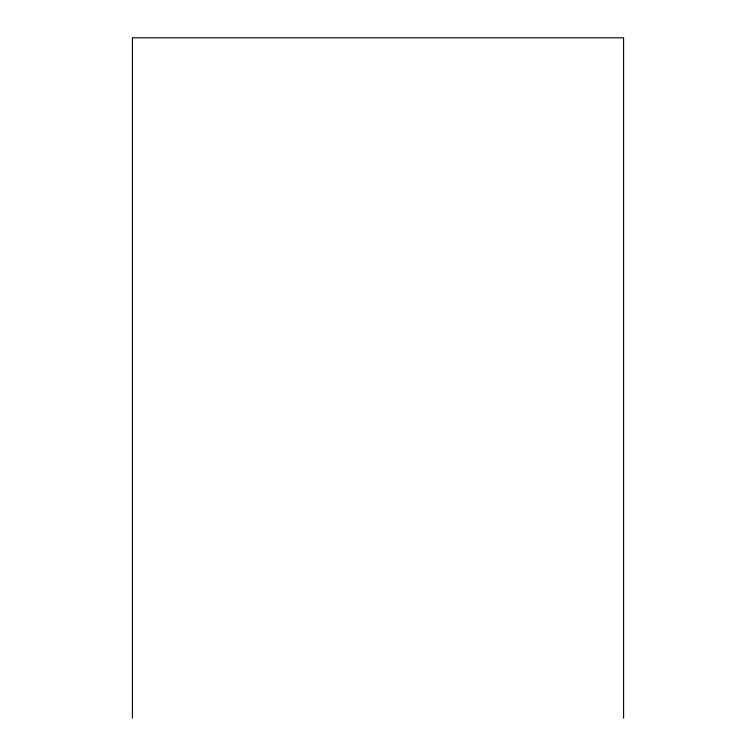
<?xml version="1.0" encoding="UTF-8"?>
<svg xmlns="http://www.w3.org/2000/svg" width="756" height="756" viewBox="0 0 756 756"><rect width="100%" height="100%" fill="white"/><g stroke="black" fill="none" stroke-linecap="round" stroke-linejoin="round"><path stroke-width="1.13" d="M623.587 718.2L623.587 37.8L132.413 37.8L132.413 718.2"/></g></svg>
